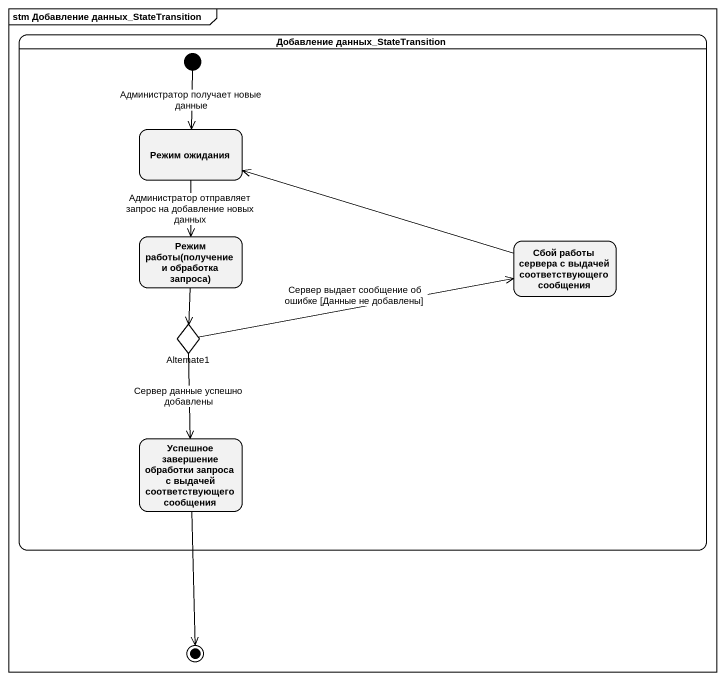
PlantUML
@startuml
mainframe stm Добавление данных_StateTransition
hide empty description
state "Добавление данных_StateTransition" as Добавление_данных {
  state "Режим ожидания" as Режим_ожидания
  state "Режим работы(получение и обработка запроса)" as Режим_работы_получение_и
  state "Сбой работы сервера с выдачей соответствующего сообщения" as Сбой_работы_сервера_с
  state Alternate1 <<choice>>
  state "Успешное завершение обработки запроса с выдачей соответствующего сообщения" as Успешное_завершение
  [*] --> Режим_ожидания : Администратор получает новые данные
}
state final1 <<end>>
Режим_ожидания --> Режим_работы_получение_и : Администратор отправляет запрос на добавление новых данных
Режим_работы_получение_и --> Alternate1
Сбой_работы_сервера_с -left-> Режим_ожидания
Alternate1 -right-> Сбой_работы_сервера_с : Сервер выдает сообщение об ошибке [Данные не добавлены]
Alternate1 --> Успешное_завершение : Сервер данные успешно добавлены
Успешное_завершение --> final1
@enduml
